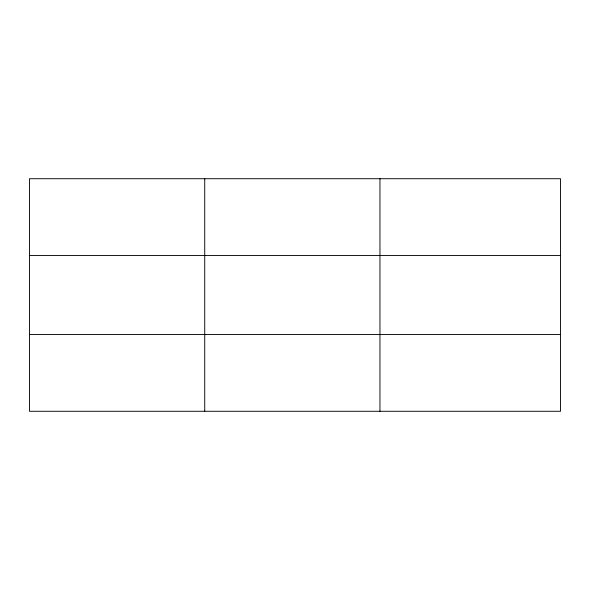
<?xml version="1.0" encoding="UTF-8"?>
<svg xmlns="http://www.w3.org/2000/svg" width="590" height="590" viewBox="0 0 590 590"><rect width="100%" height="100%" fill="white"/><g stroke="black" fill="none" stroke-linecap="round" stroke-linejoin="round"><path stroke-width="0.89" d="M204.73 411.282L204.73 178.718M379.96 411.282L379.96 178.718M560.5 334.537L560.5 411.282L29.5 411.282L29.5 178.718L560.5 178.718L560.5 334.537L29.5 334.537M29.5 255.463L560.5 255.463"/></g></svg>
